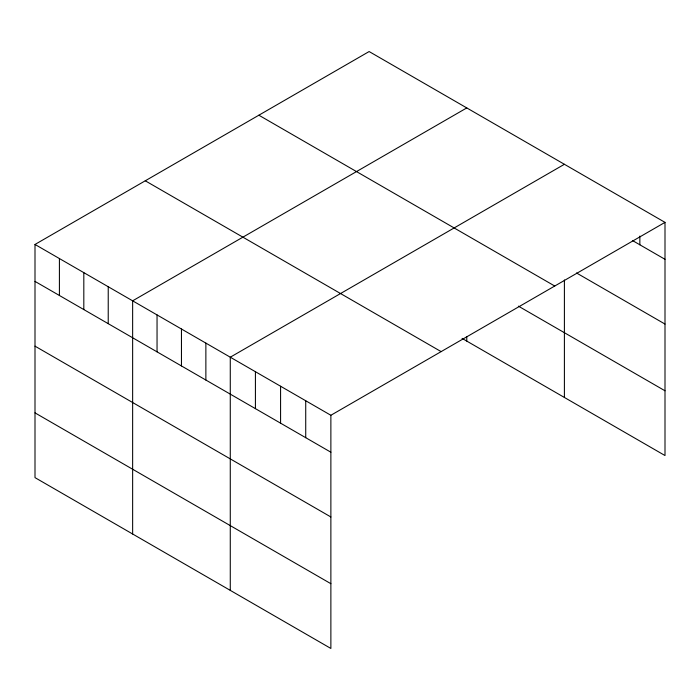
<?xml version="1.0" encoding="UTF-8"?>
<svg xmlns="http://www.w3.org/2000/svg" width="700" height="700" viewBox="0 0 700 700"><rect width="100%" height="100%" fill="white"/><g stroke="black" fill="none" stroke-linecap="round" stroke-linejoin="round"><path stroke-width="1.05" d="M665 222.373L330.873 415.275L330.873 648.454L35 477.627L35 244.457L369.127 51.546L665 222.373L665 455.543L462.07 338.38M466.769 107.922L132.641 300.825L132.641 534.004M564.401 164.29L230.274 357.201L230.274 590.371M632.398 240.485L665 259.306M576.511 272.974L665 324.065M258.869 115.211L554.741 286.029M518.403 306.145L665 390.784M145.259 180.793L441.131 351.619M35 244.457L330.873 415.275M35 281.391L330.873 452.209M35 346.15L330.873 516.968M35 412.869L330.873 583.695M639.852 236.093L639.852 244.79M564.401 279.974L564.401 397.469M466.769 336.779L466.769 341.092M305.725 400.759L305.725 437.692M280.578 386.234L280.578 423.176M255.421 371.717L255.421 408.651M205.87 343.105L205.87 380.039M181.457 329.009L181.457 365.951M157.045 314.921L157.045 351.855M108.229 286.738L108.229 323.671M83.816 272.641L83.816 309.575M59.413 258.545L59.413 295.488"/></g></svg>
